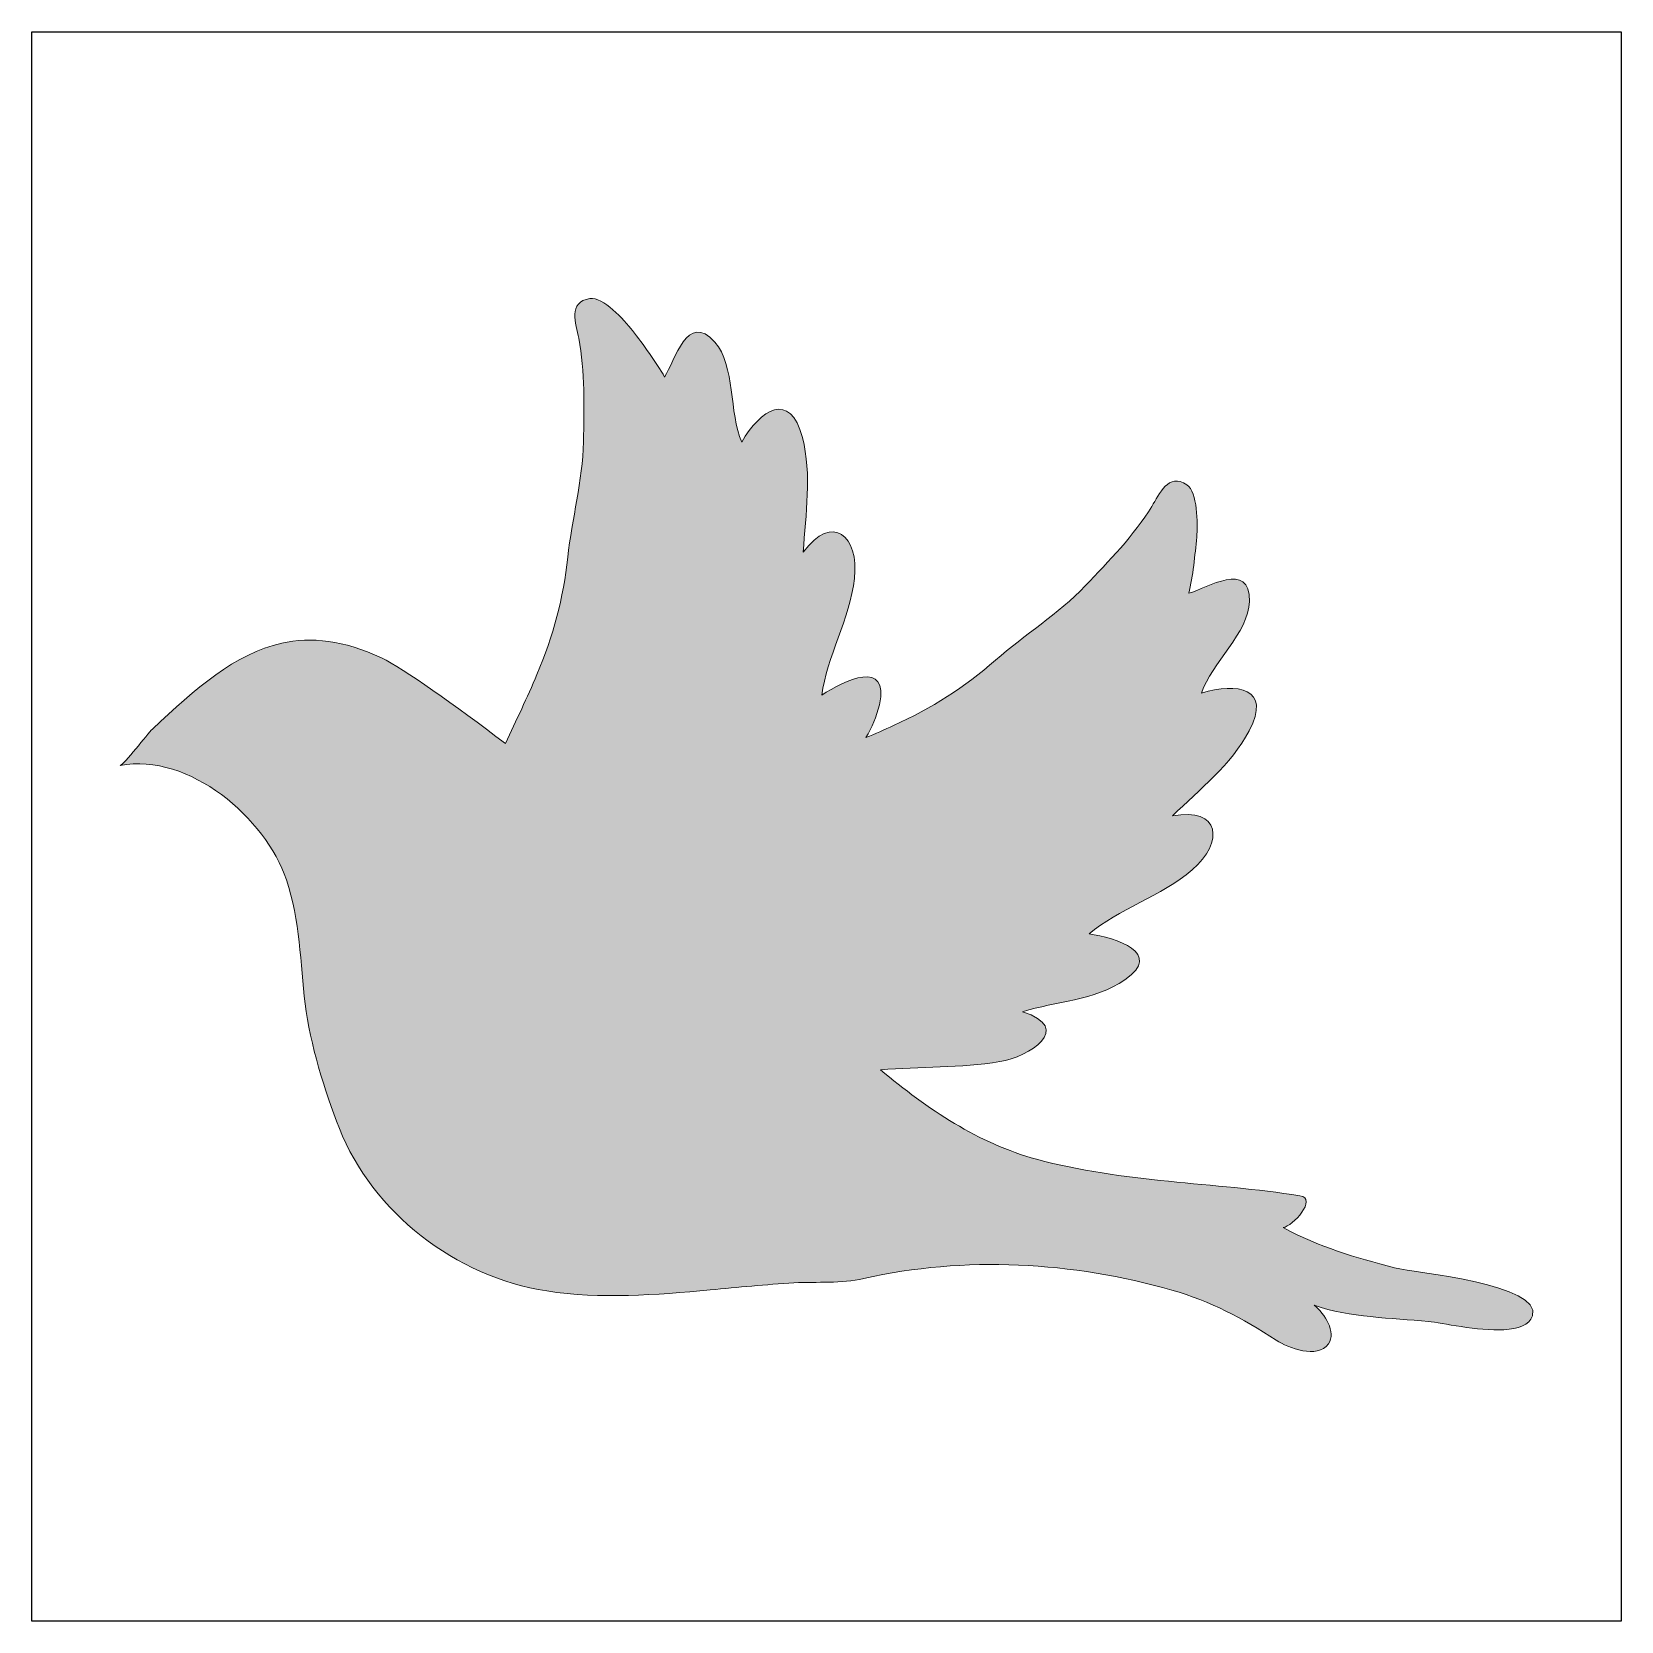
# Model space of a CAD drawing. Header units: inches. Extents: x 0 to 114, y 0 to 114.
import ezdxf

# ---------------------------------------------------------------- set-up
doc = ezdxf.new("R2010")
doc.units = ezdxf.units.IN
doc.header["$MEASUREMENT"] = 0
doc.layers.add('Image Background', color=7, linetype='Continuous')
doc.layers.add('Layer 1', color=7, linetype='Continuous')
picture_1 = doc.add_image_def('image1.png', size_in_pixel=(1350, 1350))

msp = doc.modelspace()

# ---------------------------------------------------------------- hatches: boundary and pattern name
at = {"layer": 'Layer 1', "true_color": 0xc6e5da}
h = msp.add_hatch(color=254, dxfattribs=at)
h.dxf.hatch_style = 2
edge = h.paths.add_edge_path()
edge.add_spline(control_points=[(98, 25.42), (95.16, 26.14), (92.56, 26.93), (89.99, 28.31), (90.66, 28.4), (92.5, 30.39), (91.19, 30.6), (85.06, 31.56), (78.44, 31.54), (72.26, 33.22), (68.12, 34.35), (64.39, 36.82), (61.04, 39.66), (63.87, 39.89), (66.79, 39.77), (69.61, 40.24), (71.7, 40.58), (75, 42.64), (71.24, 43.83), (73.65, 44.58), (76.38, 44.6), (78.61, 46.13), (81.42, 48.04), (77.95, 49.16), (76.03, 49.43), (78.11, 51.2), (81.25, 52.13), (83.44, 54.03), (85.76, 56.03), (85.48, 58.57), (82.02, 57.91), (84, 59.83), (86.24, 61.57), (87.54, 64.02), (89.2, 67.12), (86.68, 67.53), (84.11, 66.74), (84.85, 68.89), (87.51, 71.09), (87.56, 73.34), (87.62, 76.31), (84.53, 74.3), (83.2, 73.92), (83.5, 75.14), (83.66, 76.69), (83.77, 77.95), (83.85, 78.93), (83.84, 81.2), (83.06, 81.73), (81.73, 82.62), (81.09, 81.06), (80.55, 80.17), (79.27, 78.1), (77.45, 76.22), (75.76, 74.46), (73.79, 72.41), (71.42, 70.96), (69.3, 69.11), (67.09, 67.17), (64.7, 65.65), (61.97, 64.41), (61.32, 64.11), (60.65, 63.82), (59.99, 63.54), (60.41, 64.27), (60.75, 65.05), (60.95, 65.91), (61.72, 69.21), (58.41, 67.69), (56.82, 66.59), (57.15, 69.3), (58.83, 72.11), (59.16, 74.99), (59.51, 78.03), (57.58, 79.72), (55.48, 76.89), (55.64, 79.63), (56.11, 82.43), (55.42, 85.12), (54.53, 88.52), (52.4, 87.12), (51.05, 84.8), (50.14, 86.88), (50.6, 90.3), (49.12, 91.99), (47.15, 94.22), (46.24, 90.64), (45.51, 89.47), (44.91, 90.56), (43.97, 91.81), (43.2, 92.81), (42.6, 93.59), (41.06, 95.26), (40.13, 95.12), (38.55, 94.88), (39.13, 93.29), (39.33, 92.27), (39.79, 89.87), (39.72, 87.26), (39.67, 84.82), (39.61, 81.98), (38.85, 79.31), (38.54, 76.51), (38.23, 73.59), (37.5, 70.86), (36.33, 68.09), (35.63, 66.43), (34.85, 64.77), (34.06, 63.12), (30.45, 65.87), (26.74, 68.51), (25.15, 69.27), (22.43, 70.56), (20.1, 70.8), (17.97, 70.33), (14.62, 69.58), (11.77, 67.07), (8.68, 64.16), (8.3, 63.8), (6.64, 61.59), (6.35, 61.54), (11.33, 62.48), (16.81, 57.74), (18.31, 53.32), (19.3, 50.41), (19.31, 47.3), (19.66, 44.39), (20.02, 41.48), (21.06, 38.15), (22.12, 35.44), (24.49, 29.42), (30.48, 24.76), (37.03, 23.75), (40.92, 23.15), (44.88, 23.47), (48.78, 23.82), (50.79, 24.01), (52.79, 24.22), (54.81, 24.33), (56.53, 24.43), (58.16, 24.26), (59.83, 24.64), (67.06, 26.29), (74.89, 25.85), (81.99, 23.81), (84.83, 22.99), (86.99, 21.82), (89.49, 20.21), (90.38, 19.64), (92.43, 18.84), (93.24, 19.95), (93.85, 20.78), (92.95, 22.13), (92.23, 22.72), (94.79, 21.83), (97.76, 21.82), (100.44, 21.55), (101.38, 21.46), (103.99, 20.86), (105.87, 20.96), (106.89, 21.02), (107.7, 21.29), (107.91, 21.96), (108.63, 24.25), (99.59, 25.02), (98, 25.42)], knot_values=[0, 0, 0, 0, 1, 1, 1, 2, 2, 2, 3, 3, 3, 4, 4, 4, 5, 5, 5, 6, 6, 6, 7, 7, 7, 8, 8, 8, 9, 9, 9, 10, 10, 10, 11, 11, 11, 12, 12, 12, 13, 13, 13, 14, 14, 14, 15, 15, 15, 16, 16, 16, 17, 17, 17, 18, 18, 18, 19, 19, 19, 20, 20, 20, 21, 21, 21, 22, 22, 22, 23, 23, 23, 24, 24, 24, 25, 25, 25, 26, 26, 26, 27, 27, 27, 28, 28, 28, 29, 29, 29, 30, 30, 30, 31, 31, 31, 32, 32, 32, 33, 33, 33, 34, 34, 34, 35, 35, 35, 36, 36, 36, 37, 37, 37, 38, 38, 38, 39, 39, 39, 40, 40, 40, 41, 41, 41, 42, 42, 42, 43, 43, 43, 44, 44, 44, 45, 45, 45, 46, 46, 46, 47, 47, 47, 48, 48, 48, 49, 49, 49, 50, 50, 50, 51, 51, 51, 52, 52, 52, 53, 53, 53, 54, 54, 54, 55, 55, 55, 55], degree=3, periodic=1)

# ---------------------------------------------------------------- linework, layer by layer
at = {"layer": 'Layer 1', "lineweight": 0}
msp.add_open_spline([(98, 25.42), (95.16, 26.14), (92.56, 26.93), (89.99, 28.31), (90.66, 28.4), (92.5, 30.39), (91.19, 30.6), (85.06, 31.56), (78.44, 31.54), (72.26, 33.22), (68.12, 34.35), (64.39, 36.82), (61.04, 39.66), (63.87, 39.89), (66.79, 39.77), (69.61, 40.24), (71.7, 40.58), (75, 42.64), (71.24, 43.83), (73.65, 44.58), (76.38, 44.6), (78.61, 46.13), (81.42, 48.04), (77.95, 49.16), (76.03, 49.43), (78.11, 51.2), (81.25, 52.13), (83.44, 54.03), (85.76, 56.03), (85.48, 58.57), (82.02, 57.91), (84, 59.83), (86.24, 61.57), (87.54, 64.02), (89.2, 67.12), (86.68, 67.53), (84.11, 66.74), (84.85, 68.89), (87.51, 71.09), (87.56, 73.34), (87.62, 76.31), (84.53, 74.3), (83.2, 73.92), (83.5, 75.14), (83.66, 76.69), (83.77, 77.95), (83.85, 78.93), (83.84, 81.2), (83.06, 81.73), (81.73, 82.62), (81.09, 81.06), (80.55, 80.17), (79.27, 78.1), (77.45, 76.22), (75.76, 74.46), (73.79, 72.41), (71.42, 70.96), (69.3, 69.11), (67.09, 67.17), (64.7, 65.65), (61.97, 64.41), (61.32, 64.11), (60.65, 63.82), (59.99, 63.54), (60.41, 64.27), (60.75, 65.05), (60.95, 65.91), (61.72, 69.21), (58.41, 67.69), (56.82, 66.59), (57.15, 69.3), (58.83, 72.11), (59.16, 74.99), (59.51, 78.03), (57.58, 79.72), (55.48, 76.89), (55.64, 79.63), (56.11, 82.43), (55.42, 85.12), (54.53, 88.52), (52.4, 87.12), (51.05, 84.8), (50.14, 86.88), (50.6, 90.3), (49.12, 91.99), (47.15, 94.22), (46.24, 90.64), (45.51, 89.47), (44.91, 90.56), (43.97, 91.81), (43.2, 92.81), (42.6, 93.59), (41.06, 95.26), (40.13, 95.12), (38.55, 94.88), (39.13, 93.29), (39.33, 92.27), (39.79, 89.87), (39.72, 87.26), (39.67, 84.82), (39.61, 81.98), (38.85, 79.31), (38.54, 76.51), (38.23, 73.59), (37.5, 70.86), (36.33, 68.09), (35.63, 66.43), (34.85, 64.77), (34.06, 63.12), (30.45, 65.87), (26.74, 68.51), (25.15, 69.27), (22.43, 70.56), (20.1, 70.8), (17.97, 70.33), (14.62, 69.58), (11.77, 67.07), (8.68, 64.16), (8.3, 63.8), (6.64, 61.59), (6.35, 61.54), (11.33, 62.48), (16.81, 57.74), (18.31, 53.32), (19.3, 50.41), (19.31, 47.3), (19.66, 44.39), (20.02, 41.48), (21.06, 38.15), (22.12, 35.44), (24.49, 29.42), (30.48, 24.76), (37.03, 23.75), (40.92, 23.15), (44.88, 23.47), (48.78, 23.82), (50.79, 24.01), (52.79, 24.22), (54.81, 24.33), (56.53, 24.43), (58.16, 24.26), (59.83, 24.64), (67.06, 26.29), (74.89, 25.85), (81.99, 23.81), (84.83, 22.99), (86.99, 21.82), (89.49, 20.21), (90.38, 19.64), (92.43, 18.84), (93.24, 19.95), (93.85, 20.78), (92.95, 22.13), (92.23, 22.72), (94.79, 21.83), (97.76, 21.82), (100.44, 21.55), (101.38, 21.46), (103.99, 20.86), (105.87, 20.96), (106.89, 21.02), (107.7, 21.29), (107.91, 21.96), (108.63, 24.25), (99.59, 25.02), (98, 25.42)], degree=3, knots=[0, 0, 0, 0, 1, 1, 1, 2, 2, 2, 3, 3, 3, 4, 4, 4, 5, 5, 5, 6, 6, 6, 7, 7, 7, 8, 8, 8, 9, 9, 9, 10, 10, 10, 11, 11, 11, 12, 12, 12, 13, 13, 13, 14, 14, 14, 15, 15, 15, 16, 16, 16, 17, 17, 17, 18, 18, 18, 19, 19, 19, 20, 20, 20, 21, 21, 21, 22, 22, 22, 23, 23, 23, 24, 24, 24, 25, 25, 25, 26, 26, 26, 27, 27, 27, 28, 28, 28, 29, 29, 29, 30, 30, 30, 31, 31, 31, 32, 32, 32, 33, 33, 33, 34, 34, 34, 35, 35, 35, 36, 36, 36, 37, 37, 37, 38, 38, 38, 39, 39, 39, 40, 40, 40, 41, 41, 41, 42, 42, 42, 43, 43, 43, 44, 44, 44, 45, 45, 45, 46, 46, 46, 47, 47, 47, 48, 48, 48, 49, 49, 49, 50, 50, 50, 51, 51, 51, 52, 52, 52, 53, 53, 53, 54, 54, 54, 55, 55, 55, 55], dxfattribs=at)

# ---------------------------------------------------------------- pictures from other files: only their frames are drawn
at = {"layer": 'Image Background'}
image = msp.add_image(picture_1, insert=(0, 0), size_in_units=(114.3, 114.3), dxfattribs=at)

doc.saveas('drawing.dxf')
